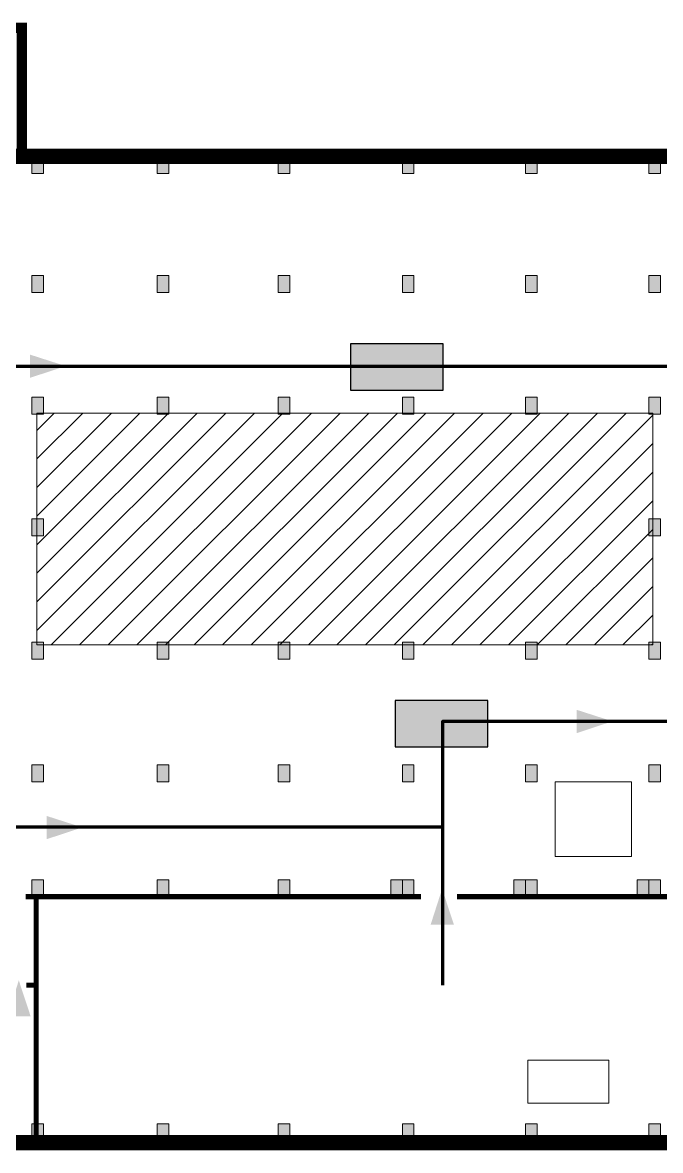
# Model space of a CAD drawing. Header units: millimetres. Extents: x 13810 to 67229, y 12374 to 21950.
# Drawn here: x 38526.9 to 38637.1, y 14658.7 to 14853.6 of the extents above; entities that cross this region are included whole.
import ezdxf

# ---------------------------------------------------------------- set-up
doc = ezdxf.new("R2010")
doc.units = ezdxf.units.MM
doc.layers.add('План_Штампы', color=7, linetype='Continuous')

# ---------------------------------------------------------------- blocks, each defined once
blk = doc.blocks.new('A$C32E8229D')
at = {"true_color": 0xffffff}
blk.add_hatch(color=7, dxfattribs=at).paths.add_polyline_path([(0, 0), (0, -8), (16, -8), (16, 0)])
h = blk.add_hatch(color=126)
h.paths.add_polyline_path([(0.2, -0.2), (15.8, -0.2), (15.8, -7.8), (0.2, -7.8)])
h.paths.add_polyline_path([(13.49, -2.05), (12.08, -2.05), (11.37, -2.63, 0.162397), (11.29, -2.84), (11.29, -3.63), (10.35, -3.63), (10.35, -4.05), (11.68, -4.05), (11.68, -3.48), (12.26, -4.28), (11.29, -5.1), (11.29, -6.78), (11.85, -6.78), (11.85, -5.44), (12.8, -4.64), (12.8, -5.94), (14.46, -5.94), (14.46, -5.39), (13.45, -5.39), (13.45, -3.97), (12.46, -2.59), (13.15, -2.59), (13.69, -3.34), (14.18, -3)], flags=16)
h.paths.add_polyline_path([(10.74, -1.82, 1), (11.8, -1.82, 1)], flags=16)
h.paths.add_polyline_path([(9.39, -3.59), (5.99, -3.59), (6.56, -3.03), (5.91, -3.03), (5.1, -3.83), (5.91, -4.64), (6.56, -4.64), (5.99, -4.09), (9.39, -4.09)], flags=16)
h.paths.add_polyline_path([(4.29, -1.08), (1.72, -1.08), (1.72, -6.6), (4.29, -6.6)], flags=16)
at = {"color": 126}
blk.add_lwpolyline([(16, -8), (0, -8), (0, 0), (16, 0)], close=True, dxfattribs=at)

msp = doc.modelspace()

# ---------------------------------------------------------------- hatches: boundary and pattern name
at = {"lineweight": 0}
h = msp.add_hatch(color=256, dxfattribs=at)
h.dxf.hatch_style = 1
h.paths.add_polyline_path([(38530.52, 14830.44), (38528.52, 14830.44), (38528.52, 14827.49), (38530.52, 14827.49)])
h = msp.add_hatch(color=256, dxfattribs=at)
h.dxf.hatch_style = 1
h.paths.add_polyline_path([(38552.18, 14830.44), (38550.18, 14830.44), (38550.18, 14827.49), (38552.18, 14827.49)])
h = msp.add_hatch(color=256, dxfattribs=at)
h.dxf.hatch_style = 1
h.paths.add_polyline_path([(38573.09, 14830.44), (38571.09, 14830.44), (38571.09, 14827.49), (38573.09, 14827.49)])
h = msp.add_hatch(color=256, dxfattribs=at)
h.dxf.hatch_style = 1
h.paths.add_polyline_path([(38594.52, 14830.44), (38592.52, 14830.44), (38592.52, 14827.49), (38594.52, 14827.49)])
h = msp.add_hatch(color=256, dxfattribs=at)
h.dxf.hatch_style = 1
h.paths.add_polyline_path([(38615.81, 14830.44), (38613.81, 14830.44), (38613.81, 14827.49), (38615.81, 14827.49)])
h = msp.add_hatch(color=256, dxfattribs=at)
h.dxf.hatch_style = 1
h.paths.add_polyline_path([(38637.1, 14830.44), (38635.1, 14830.44), (38635.1, 14827.49), (38637.1, 14827.49)])
h = msp.add_hatch(color=256, dxfattribs=at)
h.dxf.hatch_style = 1
h.paths.add_polyline_path([(38530.52, 14809.87), (38528.52, 14809.87), (38528.52, 14806.92), (38530.52, 14806.92)])
h = msp.add_hatch(color=256, dxfattribs=at)
h.dxf.hatch_style = 1
h.paths.add_polyline_path([(38552.18, 14809.87), (38550.18, 14809.87), (38550.18, 14806.92), (38552.18, 14806.92)])
h = msp.add_hatch(color=256, dxfattribs=at)
h.dxf.hatch_style = 1
h.paths.add_polyline_path([(38573.09, 14809.87), (38571.09, 14809.87), (38571.09, 14806.92), (38573.09, 14806.92)])
h = msp.add_hatch(color=256, dxfattribs=at)
h.dxf.hatch_style = 1
h.paths.add_polyline_path([(38594.52, 14809.87), (38592.52, 14809.87), (38592.52, 14806.92), (38594.52, 14806.92)])
h = msp.add_hatch(color=256, dxfattribs=at)
h.dxf.hatch_style = 1
h.paths.add_polyline_path([(38615.81, 14809.87), (38613.81, 14809.87), (38613.81, 14806.92), (38615.81, 14806.92)])
h = msp.add_hatch(color=256, dxfattribs=at)
h.dxf.hatch_style = 1
h.paths.add_polyline_path([(38637.1, 14809.87), (38635.1, 14809.87), (38635.1, 14806.92), (38637.1, 14806.92)])
h = msp.add_hatch(color=256, dxfattribs=at)
h.dxf.hatch_style = 1
h.paths.add_polyline_path([(38530.52, 14788.82), (38528.52, 14788.82), (38528.52, 14785.88), (38530.52, 14785.88)])
h = msp.add_hatch(color=256, dxfattribs=at)
h.dxf.hatch_style = 1
h.paths.add_polyline_path([(38552.18, 14788.82), (38550.18, 14788.82), (38550.18, 14785.88), (38552.18, 14785.88)])
h = msp.add_hatch(color=256, dxfattribs=at)
h.dxf.hatch_style = 1
h.paths.add_polyline_path([(38573.09, 14788.82), (38571.09, 14788.82), (38571.09, 14785.88), (38573.09, 14785.88)])
h = msp.add_hatch(color=256, dxfattribs=at)
h.dxf.hatch_style = 1
h.paths.add_polyline_path([(38594.52, 14788.82), (38592.52, 14788.82), (38592.52, 14785.88), (38594.52, 14785.88)])
h = msp.add_hatch(color=256, dxfattribs=at)
h.dxf.hatch_style = 1
h.paths.add_polyline_path([(38615.81, 14788.82), (38613.81, 14788.82), (38613.81, 14785.88), (38615.81, 14785.88)])
h = msp.add_hatch(color=256, dxfattribs=at)
h.dxf.hatch_style = 1
h.paths.add_polyline_path([(38637.1, 14788.82), (38635.1, 14788.82), (38635.1, 14785.88), (38637.1, 14785.88)])
at = {"lineweight": 0, "true_color": 0x000000}
h = msp.add_hatch(dxfattribs=at)
h.set_pattern_fill('ANSI31', color=18, scale=1.1, angle=180)
h.set_pattern_definition([(225, (82175.6652, 30404.6953), (2.46957043, -2.46957043), [])])
h.paths.add_polyline_path([(38529.39, 14786.1), (38529.39, 14746.04), (38635.76, 14746.04), (38635.76, 14786.1)])
h.paths.add_polyline_path([(38403.21, 14786.1), (38403.21, 14746.04), (38486.16, 14746.04), (38486.16, 14786.1)])
h.paths.add_polyline_path([(38381.51, 14786.1), (38360.64, 14786.1), (38360.64, 14746.04), (38381.51, 14746.04)])
at = {"lineweight": 0}
h = msp.add_hatch(color=256, dxfattribs=at)
h.dxf.hatch_style = 1
h.paths.add_polyline_path([(38530.52, 14767.84), (38528.52, 14767.84), (38528.52, 14764.9), (38530.52, 14764.9)])
h = msp.add_hatch(color=256, dxfattribs=at)
h.dxf.hatch_style = 1
h.paths.add_polyline_path([(38637.1, 14767.84), (38635.1, 14767.84), (38635.1, 14764.9), (38637.1, 14764.9)])
h = msp.add_hatch(color=256, dxfattribs=at)
h.dxf.hatch_style = 1
h.paths.add_polyline_path([(38530.52, 14746.54), (38528.52, 14746.54), (38528.52, 14743.59), (38530.52, 14743.59)])
h = msp.add_hatch(color=256, dxfattribs=at)
h.dxf.hatch_style = 1
h.paths.add_polyline_path([(38552.18, 14746.54), (38550.18, 14746.54), (38550.18, 14743.59), (38552.18, 14743.59)])
h = msp.add_hatch(color=256, dxfattribs=at)
h.dxf.hatch_style = 1
h.paths.add_polyline_path([(38573.09, 14746.54), (38571.09, 14746.54), (38571.09, 14743.59), (38573.09, 14743.59)])
h = msp.add_hatch(color=256, dxfattribs=at)
h.dxf.hatch_style = 1
h.paths.add_polyline_path([(38594.52, 14746.54), (38592.52, 14746.54), (38592.52, 14743.59), (38594.52, 14743.59)])
h = msp.add_hatch(color=256, dxfattribs=at)
h.dxf.hatch_style = 1
h.paths.add_polyline_path([(38615.81, 14746.54), (38613.81, 14746.54), (38613.81, 14743.59), (38615.81, 14743.59)])
h = msp.add_hatch(color=256, dxfattribs=at)
h.dxf.hatch_style = 1
h.paths.add_polyline_path([(38637.1, 14746.54), (38635.1, 14746.54), (38635.1, 14743.59), (38637.1, 14743.59)])
h = msp.add_hatch(color=256, dxfattribs=at)
h.dxf.hatch_style = 1
h.paths.add_polyline_path([(38530.52, 14725.33), (38528.52, 14725.33), (38528.52, 14722.38), (38530.52, 14722.38)])
h = msp.add_hatch(color=256, dxfattribs=at)
h.dxf.hatch_style = 1
h.paths.add_polyline_path([(38552.18, 14725.33), (38550.18, 14725.33), (38550.18, 14722.38), (38552.18, 14722.38)])
h = msp.add_hatch(color=256, dxfattribs=at)
h.dxf.hatch_style = 1
h.paths.add_polyline_path([(38573.09, 14725.33), (38571.09, 14725.33), (38571.09, 14722.38), (38573.09, 14722.38)])
h = msp.add_hatch(color=256, dxfattribs=at)
h.dxf.hatch_style = 1
h.paths.add_polyline_path([(38594.52, 14725.33), (38592.52, 14725.33), (38592.52, 14722.38), (38594.52, 14722.38)])
h = msp.add_hatch(color=256, dxfattribs=at)
h.dxf.hatch_style = 1
h.paths.add_polyline_path([(38615.81, 14725.33), (38613.81, 14725.33), (38613.81, 14722.38), (38615.81, 14722.38)])
h = msp.add_hatch(color=256, dxfattribs=at)
h.dxf.hatch_style = 1
h.paths.add_polyline_path([(38637.1, 14725.33), (38635.1, 14725.33), (38635.1, 14722.38), (38637.1, 14722.38)])
h = msp.add_hatch(color=256, dxfattribs=at)
h.dxf.hatch_style = 1
h.paths.add_polyline_path([(38530.52, 14705.44), (38528.52, 14705.44), (38528.52, 14702.5), (38530.52, 14702.5)])
h = msp.add_hatch(color=256, dxfattribs=at)
h.dxf.hatch_style = 1
h.paths.add_polyline_path([(38552.18, 14705.44), (38550.18, 14705.44), (38550.18, 14702.5), (38552.18, 14702.5)])
h = msp.add_hatch(color=256, dxfattribs=at)
h.dxf.hatch_style = 1
h.paths.add_polyline_path([(38573.09, 14705.44), (38571.09, 14705.44), (38571.09, 14702.5), (38573.09, 14702.5)])
h = msp.add_hatch(color=256, dxfattribs=at)
h.dxf.hatch_style = 1
h.paths.add_polyline_path([(38592.52, 14705.44), (38590.51, 14705.44), (38590.51, 14702.5), (38592.52, 14702.5)])
h = msp.add_hatch(color=256, dxfattribs=at)
h.dxf.hatch_style = 1
h.paths.add_polyline_path([(38594.52, 14705.44), (38592.52, 14705.44), (38592.52, 14702.5), (38594.52, 14702.5)])
h = msp.add_hatch(color=256, dxfattribs=at)
h.dxf.hatch_style = 1
h.paths.add_polyline_path([(38613.81, 14705.44), (38611.8, 14705.44), (38611.8, 14702.5), (38613.81, 14702.5)])
h = msp.add_hatch(color=256, dxfattribs=at)
h.dxf.hatch_style = 1
h.paths.add_polyline_path([(38615.81, 14705.44), (38613.81, 14705.44), (38613.81, 14702.5), (38615.81, 14702.5)])
h = msp.add_hatch(color=256, dxfattribs=at)
h.dxf.hatch_style = 1
h.paths.add_polyline_path([(38635.1, 14705.44), (38633.1, 14705.44), (38633.1, 14702.5), (38635.1, 14702.5)])
h = msp.add_hatch(color=256, dxfattribs=at)
h.dxf.hatch_style = 1
h.paths.add_polyline_path([(38637.1, 14705.44), (38635.1, 14705.44), (38635.1, 14702.5), (38637.1, 14702.5)])
h = msp.add_hatch(color=256, dxfattribs=at)
h.dxf.hatch_style = 1
h.paths.add_polyline_path([(38530.52, 14663.3), (38528.52, 14663.3), (38528.52, 14660.36), (38530.52, 14660.36)])
h = msp.add_hatch(color=256, dxfattribs=at)
h.dxf.hatch_style = 1
h.paths.add_polyline_path([(38552.18, 14663.3), (38550.18, 14663.3), (38550.18, 14660.36), (38552.18, 14660.36)])
h = msp.add_hatch(color=256, dxfattribs=at)
h.dxf.hatch_style = 1
h.paths.add_polyline_path([(38573.09, 14663.3), (38571.09, 14663.3), (38571.09, 14660.36), (38573.09, 14660.36)])
h = msp.add_hatch(color=256, dxfattribs=at)
h.dxf.hatch_style = 1
h.paths.add_polyline_path([(38594.52, 14663.3), (38592.52, 14663.3), (38592.52, 14660.36), (38594.52, 14660.36)])
h = msp.add_hatch(color=256, dxfattribs=at)
h.dxf.hatch_style = 1
h.paths.add_polyline_path([(38615.81, 14663.3), (38613.81, 14663.3), (38613.81, 14660.36), (38615.81, 14660.36)])
h = msp.add_hatch(color=256, dxfattribs=at)
h.dxf.hatch_style = 1
h.paths.add_polyline_path([(38637.1, 14663.3), (38635.1, 14663.3), (38635.1, 14660.36), (38637.1, 14660.36)])

# ---------------------------------------------------------------- linework, layer by layer
for points, const_width in [([(38526.8, 14830.44), (38526.8, 14852.67), (38520.52, 14852.67)], 1.78), ([(38522.82, 14830.44), (38677.4, 14830.44), (38677.4, 14660.04), (38503.89, 14660.04)], 2.67), ([(38527.43, 14702.54), (38595.75, 14702.54)], 0.891), ([(38529.26, 14702.54), (38529.26, 14660.04)], 0.891), ([(38601.97, 14702.54), (38671.06, 14702.54)], 0.891), ([(38527.59, 14687.25), (38529.26, 14687.25)], 0.891)]:
    msp.add_lwpolyline(points, dxfattribs=dict(at, const_width=const_width))
for points in [[(38530.52, 14830.44), (38530.52, 14827.49), (38528.52, 14827.49), (38528.52, 14830.44), (38530.52, 14830.44)], [(38552.18, 14830.44), (38552.18, 14827.49), (38550.18, 14827.49), (38550.18, 14830.44), (38552.18, 14830.44)], [(38573.09, 14830.44), (38573.09, 14827.49), (38571.09, 14827.49), (38571.09, 14830.44), (38573.09, 14830.44)], [(38594.52, 14830.44), (38594.52, 14827.49), (38592.52, 14827.49), (38592.52, 14830.44), (38594.52, 14830.44)], [(38615.81, 14830.44), (38615.81, 14827.49), (38613.81, 14827.49), (38613.81, 14830.44), (38615.81, 14830.44)], [(38637.1, 14830.44), (38637.1, 14827.49), (38635.1, 14827.49), (38635.1, 14830.44), (38637.1, 14830.44)], [(38530.52, 14809.87), (38530.52, 14806.92), (38528.52, 14806.92), (38528.52, 14809.87), (38530.52, 14809.87)], [(38552.18, 14809.87), (38552.18, 14806.92), (38550.18, 14806.92), (38550.18, 14809.87), (38552.18, 14809.87)], [(38573.09, 14809.87), (38573.09, 14806.92), (38571.09, 14806.92), (38571.09, 14809.87), (38573.09, 14809.87)], [(38594.52, 14809.87), (38594.52, 14806.92), (38592.52, 14806.92), (38592.52, 14809.87), (38594.52, 14809.87)], [(38615.81, 14809.87), (38615.81, 14806.92), (38613.81, 14806.92), (38613.81, 14809.87), (38615.81, 14809.87)], [(38637.1, 14809.87), (38637.1, 14806.92), (38635.1, 14806.92), (38635.1, 14809.87), (38637.1, 14809.87)], [(38530.52, 14788.82), (38530.52, 14785.88), (38528.52, 14785.88), (38528.52, 14788.82), (38530.52, 14788.82)], [(38552.18, 14788.82), (38552.18, 14785.88), (38550.18, 14785.88), (38550.18, 14788.82), (38552.18, 14788.82)], [(38573.09, 14788.82), (38573.09, 14785.88), (38571.09, 14785.88), (38571.09, 14788.82), (38573.09, 14788.82)], [(38594.52, 14788.82), (38594.52, 14785.88), (38592.52, 14785.88), (38592.52, 14788.82), (38594.52, 14788.82)], [(38615.81, 14788.82), (38615.81, 14785.88), (38613.81, 14785.88), (38613.81, 14788.82), (38615.81, 14788.82)], [(38637.1, 14788.82), (38637.1, 14785.88), (38635.1, 14785.88), (38635.1, 14788.82), (38637.1, 14788.82)], [(38634.55, 14786.1), (38529.39, 14786.1), (38529.39, 14746.04), (38635.76, 14746.04), (38635.76, 14786.1)], [(38635.76, 14786.1), (38529.39, 14786.1), (38529.39, 14746.04), (38635.76, 14746.04), (38635.76, 14786.1)], [(38530.52, 14767.84), (38530.52, 14764.9), (38528.52, 14764.9), (38528.52, 14767.84), (38530.52, 14767.84)], [(38637.1, 14767.84), (38637.1, 14764.9), (38635.1, 14764.9), (38635.1, 14767.84), (38637.1, 14767.84)], [(38530.52, 14746.54), (38530.52, 14743.59), (38528.52, 14743.59), (38528.52, 14746.54), (38530.52, 14746.54)], [(38552.18, 14746.54), (38552.18, 14743.59), (38550.18, 14743.59), (38550.18, 14746.54), (38552.18, 14746.54)], [(38573.09, 14746.54), (38573.09, 14743.59), (38571.09, 14743.59), (38571.09, 14746.54), (38573.09, 14746.54)], [(38594.52, 14746.54), (38594.52, 14743.59), (38592.52, 14743.59), (38592.52, 14746.54), (38594.52, 14746.54)], [(38615.81, 14746.54), (38615.81, 14743.59), (38613.81, 14743.59), (38613.81, 14746.54), (38615.81, 14746.54)], [(38637.1, 14746.54), (38637.1, 14743.59), (38635.1, 14743.59), (38635.1, 14746.54), (38637.1, 14746.54)], [(38530.52, 14725.33), (38530.52, 14722.38), (38528.52, 14722.38), (38528.52, 14725.33), (38530.52, 14725.33)], [(38552.18, 14725.33), (38552.18, 14722.38), (38550.18, 14722.38), (38550.18, 14725.33), (38552.18, 14725.33)], [(38573.09, 14725.33), (38573.09, 14722.38), (38571.09, 14722.38), (38571.09, 14725.33), (38573.09, 14725.33)], [(38594.52, 14725.33), (38594.52, 14722.38), (38592.52, 14722.38), (38592.52, 14725.33), (38594.52, 14725.33)], [(38615.81, 14725.33), (38615.81, 14722.38), (38613.81, 14722.38), (38613.81, 14725.33), (38615.81, 14725.33)], [(38637.1, 14725.33), (38637.1, 14722.38), (38635.1, 14722.38), (38635.1, 14725.33), (38637.1, 14725.33)], [(38632.08, 14722.41), (38618.89, 14722.41), (38618.89, 14709.51), (38632.08, 14709.51), (38632.08, 14722.41)], [(38530.52, 14705.44), (38530.52, 14702.5), (38528.52, 14702.5), (38528.52, 14705.44), (38530.52, 14705.44)], [(38552.18, 14705.44), (38552.18, 14702.5), (38550.18, 14702.5), (38550.18, 14705.44), (38552.18, 14705.44)], [(38573.09, 14705.44), (38573.09, 14702.5), (38571.09, 14702.5), (38571.09, 14705.44), (38573.09, 14705.44)], [(38592.52, 14705.44), (38592.52, 14702.5), (38590.51, 14702.5), (38590.51, 14705.44), (38592.52, 14705.44)], [(38594.52, 14705.44), (38594.52, 14702.5), (38592.52, 14702.5), (38592.52, 14705.44), (38594.52, 14705.44)], [(38613.81, 14705.44), (38613.81, 14702.5), (38611.8, 14702.5), (38611.8, 14705.44), (38613.81, 14705.44)], [(38615.81, 14705.44), (38615.81, 14702.5), (38613.81, 14702.5), (38613.81, 14705.44), (38615.81, 14705.44)], [(38635.1, 14705.44), (38635.1, 14702.5), (38633.1, 14702.5), (38633.1, 14705.44), (38635.1, 14705.44)], [(38637.1, 14705.44), (38637.1, 14702.5), (38635.1, 14702.5), (38635.1, 14705.44), (38637.1, 14705.44)], [(38628.21, 14674.31), (38614.2, 14674.31), (38614.2, 14666.9), (38628.21, 14666.9), (38628.21, 14674.31)], [(38530.52, 14663.3), (38530.52, 14660.36), (38528.52, 14660.36), (38528.52, 14663.3), (38530.52, 14663.3)], [(38552.18, 14663.3), (38552.18, 14660.36), (38550.18, 14660.36), (38550.18, 14663.3), (38552.18, 14663.3)], [(38573.09, 14663.3), (38573.09, 14660.36), (38571.09, 14660.36), (38571.09, 14663.3), (38573.09, 14663.3)], [(38594.52, 14663.3), (38594.52, 14660.36), (38592.52, 14660.36), (38592.52, 14663.3), (38594.52, 14663.3)], [(38615.81, 14663.3), (38615.81, 14660.36), (38613.81, 14660.36), (38613.81, 14663.3), (38615.81, 14663.3)], [(38637.1, 14663.3), (38637.1, 14660.36), (38635.1, 14660.36), (38635.1, 14663.3), (38637.1, 14663.3)]]:
    msp.add_lwpolyline(points, dxfattribs=at)
at = {"color": 126, "lineweight": 100, "true_color": 0x008754}
for points in [[(38322.71, 14794.18), (38673.19, 14794.18)], [(38662.64, 14794.1), (38662.64, 14732.82), (38599.43, 14732.82), (38599.43, 14687.23)], [(38599.43, 14714.56), (38524.84, 14714.56), (38524.84, 14691.11), (38497.81, 14691.11)]]:
    msp.add_lwpolyline(points, dxfattribs=at)
at = {"layer": 'План_Штампы', "color": 126, "true_color": 0x008754}
for points in [[(38528.18, 14792.17), (38528.18, 14796.2), (38534.36, 14794.21)], [(38622.62, 14730.8), (38622.63, 14734.83), (38628.81, 14732.84)], [(38531.06, 14712.47), (38531.06, 14716.5), (38537.25, 14714.51)], [(38601.43, 14697.7), (38597.4, 14697.7), (38599.39, 14703.89)], [(38528.31, 14681.89), (38524.28, 14681.89), (38526.27, 14688.08)]]:
    msp.add_solid(points, dxfattribs=at)

# ---------------------------------------------------------------- block references
at = {"layer": 'План_Штампы', "color": 126, "true_color": 0x008754, "xscale": -1}
for p in [(38599.56, 14798.03), (38607.29, 14736.45)]:
    msp.add_blockref('A$C32E8229D', p, dxfattribs=at)

doc.saveas('drawing.dxf')
